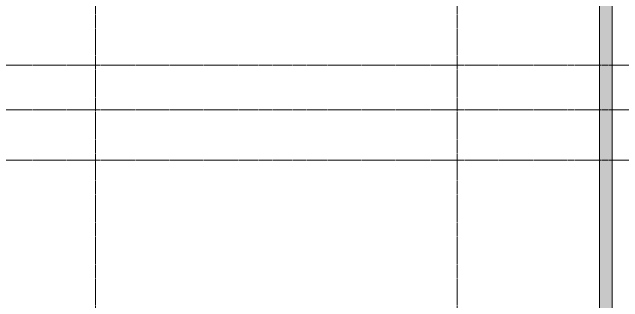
# Model space of a CAD drawing. Header units: inches. Extents: x -3679 to 241, y -496 to 1784.
# Drawn here: x -503.7 to -285.9, y 408.5 to 511.9 of the extents above; entities that cross this region are included whole.
import ezdxf

# ---------------------------------------------------------------- set-up
doc = ezdxf.new("R2010")
doc.units = ezdxf.units.IN
doc.header["$MEASUREMENT"] = 0
doc.linetypes.add('Grid Line', pattern=[0.875, 0.5, -0.125, 0.125, -0.125])
doc.layers.add('P-PIPE', color=1, linetype='Continuous', lineweight=9)
doc.layers.add('S-GRID', color=8, linetype='Continuous', lineweight=9)

msp = doc.modelspace()

# ---------------------------------------------------------------- hatches: boundary and pattern name
at = {"layer": 'P-PIPE'}
for points in [[(-291.94, 256.6), (-291.94, 557.74), (-294.19, 557.75), (-294.19, 256.6), (-293.07, 256.6), (-292.52, 256.6)], [(-291.94, 256.6), (-289.69, 256.6), (-289.69, 557.75), (-290.82, 557.74), (-291.94, 557.74), (-291.94, 264.03)]]:
    msp.add_hatch(color=256, dxfattribs=at).paths.add_polyline_path(points, flags=0)

# ---------------------------------------------------------------- linework, layer by layer
for p, q in [((-294.19, 557.75), (-294.19, 256.6)), ((-289.69, 256.6), (-289.69, 557.75))]:
    msp.add_line(p, q, dxfattribs=at)
at = {"layer": 'S-GRID', "linetype": 'Grid Line'}
for p, q in [((-474, -484.26), (-474, 1771.74)), ((-345, -484.26), (-345, 1771.74)), ((-3666.39, 493), (228, 493)), ((-3666.39, 477), (228, 477)), ((-3666.39, 459), (228, 459))]:
    msp.add_line(p, q, dxfattribs=at)

doc.saveas('drawing.dxf')
